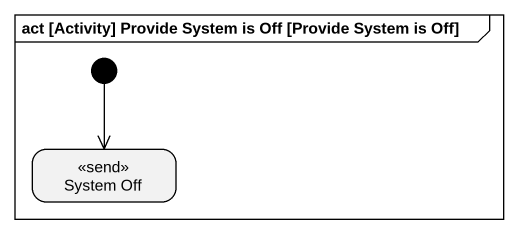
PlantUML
@startuml
mainframe act [Activity] Provide System is Off [Provide System is Off]
hide empty description
state "System Off" as System_Off <<send>>
[*] --> System_Off
@enduml
